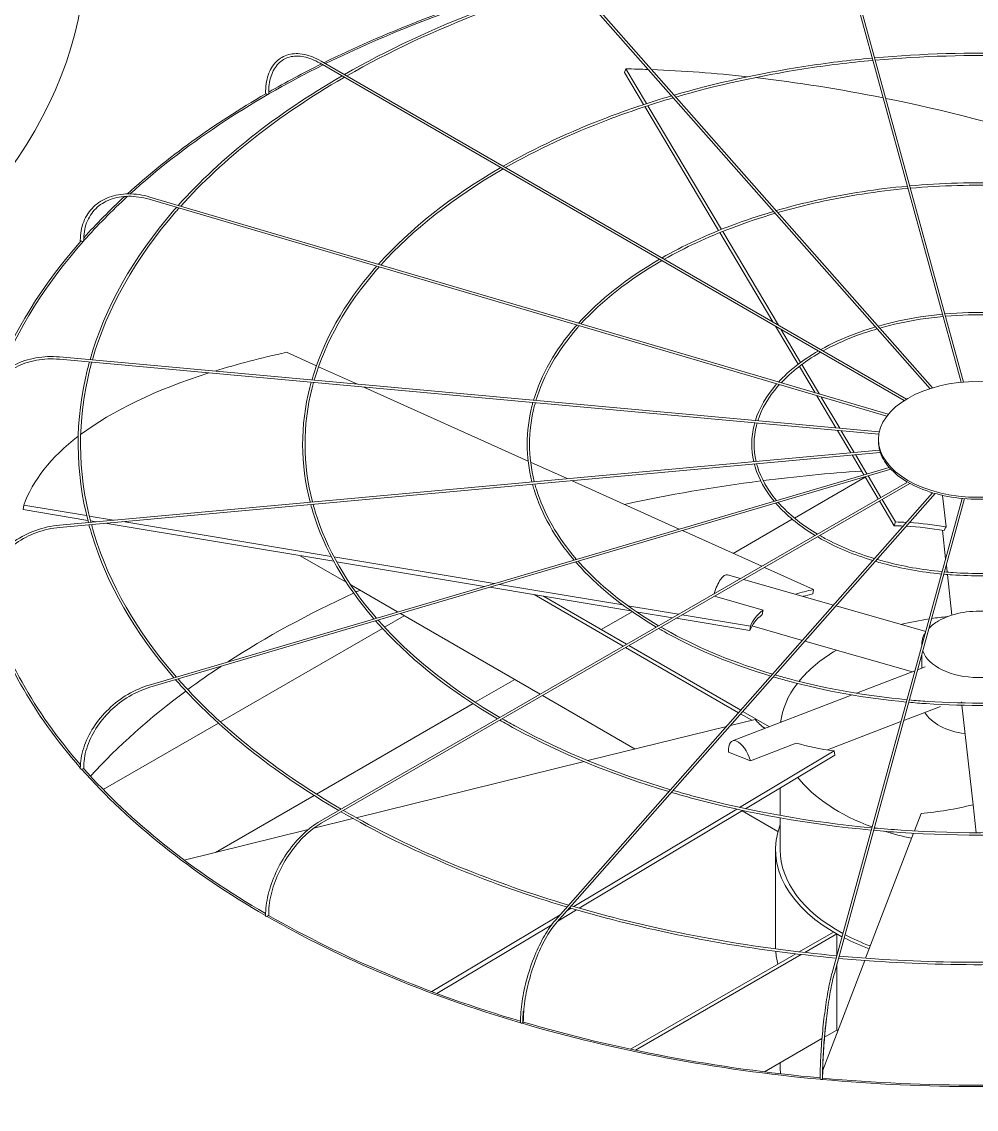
# Model space of a CAD drawing. Header units: millimetres. Extents: x -312439 to 477422, y -331570 to 212570.
# Drawn here: x 397756.6 to 398005, y 91176.5 to 91459.5 of the extents above; entities that cross this region are included whole.
import ezdxf

# ---------------------------------------------------------------- set-up
doc = ezdxf.new("R2010")
doc.units = ezdxf.units.MM

msp = doc.modelspace()

# ---------------------------------------------------------------- linework, layer by layer
at = {"color": 0, "linetype": 'Continuous', "lineweight": 0, "extrusion": (8.40036e-17, 0.816497, 0.57735)}
for p, q in [((397967.49, 91488.135), (398001.084, 91365.68)), ((397968.081, 91488.297), (398001.702, 91365.739)), ((397895.483, 91474.493), (397992.982, 91364.014)), ((397895.942, 91474.898), (397993.623, 91364.213)), ((397834.25, 91448.713), (397986.282, 91360.937)), ((397834.556, 91449.243), (397986.873, 91361.303)), ((397913.482, 91446.27), (397913.852, 91447.237)), ((397918.445, 91437.929), (397913.482, 91446.27)), ((397913.852, 91447.237), (397919.236, 91438.189)), ((397937.945, 91405.155), (397918.765, 91437.39)), ((397919.557, 91437.649), (397938.708, 91405.463)), ((397982.112, 91357.344), (397789.945, 91413.874)), ((397981.703, 91356.826), (397789.772, 91413.287)), ((397952.088, 91381.386), (397938.262, 91404.622)), ((397939.025, 91404.93), (397953.528, 91380.554)), ((397958.653, 91370.351), (397952.728, 91380.309)), ((397954.169, 91379.477), (397959.308, 91370.84)), ((397766.413, 91371.664), (397979.653, 91352.165)), ((397979.767, 91352.769), (397766.468, 91372.274)), ((397833.293, 91369.989), (397825.535, 91373.481)), ((397843.961, 91365.188), (397833.853, 91369.737)), ((397963.057, 91362.949), (397958.968, 91369.821)), ((397959.623, 91370.311), (397964.203, 91362.612)), ((397888.39, 91345.191), (397845.676, 91364.416)), ((397968.501, 91353.799), (397963.518, 91362.175)), ((397964.664, 91361.838), (397969.501, 91353.708)), ((397972.338, 91347.351), (397968.888, 91353.149)), ((397969.888, 91353.058), (397973.235, 91347.433)), ((397979.551, 91350.331), (397979.551, 91350.831)), ((397979.854, 91348.039), (397766.413, 91328.521)), ((397766.468, 91327.911), (397980.035, 91347.44)), ((397975.754, 91341.609), (397972.685, 91346.768)), ((397973.582, 91346.85), (397976.559, 91341.846)), ((397789.772, 91286.898), (397982.342, 91343.547)), ((397982.801, 91343.044), (397789.945, 91286.31)), ((397898.578, 91340.606), (397889.041, 91344.899)), ((397927.736, 91327.483), (397899.713, 91340.095)), ((397957.7, 91330.353), (397976.123, 91340.989)), ((397979.492, 91335.328), (397976.078, 91341.066)), ((397976.883, 91341.303), (397980.196, 91335.734)), ((397834.25, 91251.472), (397987.103, 91339.722)), ((397834.556, 91250.942), (397987.723, 91339.373)), ((397993.659, 91336.937), (397895.483, 91225.692)), ((397994.31, 91336.749), (397895.942, 91225.287)), ((398001.344, 91335.455), (397967.49, 91212.05)), ((397968.081, 91211.888), (398001.964, 91335.4)), ((397983.636, 91328.363), (397979.805, 91334.801)), ((397980.509, 91335.208), (397984.006, 91329.33)), ((397997.159, 91328.055), (397996.247, 91336.263)), ((397756.965, 91332.562), (397757.129, 91333.707)), ((397773.82, 91329.756), (397756.965, 91332.562)), ((397757.129, 91333.707), (397773.516, 91330.979)), ((397774.173, 91330.869), (397780.528, 91329.811)), ((397775.982, 91329.396), (397774.481, 91329.646)), ((397837.798, 91319.104), (397778.366, 91328.999)), ((397782.912, 91329.415), (397837.116, 91320.39)), ((397941.781, 91321.162), (397957.135, 91330.026)), ((397983.636, 91328.363), (397984.006, 91329.33)), ((397949.184, 91317.83), (397928.594, 91327.097)), ((397996.216, 91327.183), (397997.04, 91319.767)), ((397841.062, 91313.641), (397829.088, 91320.554)), ((397837.872, 91320.264), (397879.588, 91313.319)), ((397877.042, 91312.57), (397838.566, 91318.976)), ((397962.657, 91311.766), (397949.873, 91317.52)), ((397997.224, 91318.119), (397997.428, 91316.279)), ((397940.306, 91315.591), (397943.652, 91314.636)), ((397997.497, 91315.658), (397998.672, 91305.092)), ((397854.435, 91305.92), (397842.253, 91312.953)), ((397915.122, 91306.231), (397878.428, 91312.34)), ((397880.973, 91313.089), (397913.003, 91307.756)), ((397944.471, 91314.401), (397967.871, 91307.717)), ((397962.492, 91310.621), (397962.657, 91311.766)), ((397889.944, 91310.423), (397913.149, 91297.025)), ((397914.015, 91297.525), (397892.378, 91310.017)), ((397936.902, 91310.032), (397949.525, 91306.426)), ((397914.346, 91307.532), (397927.543, 91305.335)), ((397968.523, 91307.53), (397991.855, 91300.865)), ((397851.026, 91301.949), (397856.17, 91304.919)), ((397891.496, 91284.523), (397855.168, 91305.497)), ((397907.428, 91301.328), (397915.484, 91305.979)), ((397925.967, 91304.425), (397916.545, 91305.994)), ((397946.078, 91301.077), (397926.917, 91304.267)), ((397928.494, 91305.177), (397946.242, 91302.222)), ((397808.352, 91277.311), (397850.482, 91301.635)), ((397946.078, 91301.077), (397946.242, 91302.222)), ((397946.643, 91302.283), (397959.767, 91298.534)), ((397960.42, 91298.348), (397988.374, 91290.362)), ((397913.761, 91296.671), (397943.149, 91279.704)), ((397943.734, 91280.367), (397914.628, 91297.171)), ((397990.81, 91297.484), (397990.81, 91297.054)), ((397990.81, 91294.739), (397990.81, 91291.298)), ((397973.816, 91284.762), (397989.044, 91290.619)), ((397989.754, 91290.892), (397991.699, 91291.64)), ((397874.653, 91282.406), (397884.908, 91288.326)), ((397916.21, 91270.254), (397892.108, 91284.17)), ((397941.592, 91272.366), (397972.689, 91284.328)), ((397833.297, 91258.529), (397874.058, 91282.062)), ((397986.122, 91277.65), (397995.668, 91281.322)), ((398001.211, 91282.259), (398001.184, 91282.501)), ((398004.159, 91255.744), (398001.279, 91281.645)), ((397947.499, 91277.962), (397941.02, 91276.365)), ((397943.691, 91279.392), (397946.566, 91277.732)), ((397951.194, 91276.06), (397944.275, 91280.054)), ((397777.842, 91259.696), (397807.795, 91276.989)), ((397939.976, 91276.108), (397903.959, 91267.237)), ((397949.201, 91276.21), (397950.154, 91275.66)), ((397966.295, 91270.024), (397985.412, 91277.377)), ((397940.522, 91269.473), (397946.219, 91267.204)), ((397943.43, 91255.066), (397968.021, 91269.786)), ((397946.219, 91267.204), (397958.151, 91271.794)), ((397968.227, 91268.655), (397968.021, 91269.786)), ((397902.955, 91266.989), (397843.686, 91252.39)), ((397968.227, 91268.655), (397944.97, 91254.734)), ((397807.024, 91243.36), (397832.698, 91258.183)), ((397953.985, 91252.973), (397953.985, 91260.13)), ((398004.159, 91255.744), (398004.967, 91248.478)), ((397900.287, 91229.242), (397942.664, 91254.608)), ((397944.199, 91254.272), (397901.701, 91228.834)), ((397953.4, 91248.783), (397944.048, 91254.182)), ((397953.985, 91244.041), (397953.985, 91252.351)), ((397990.628, 91253.48), (397988.889, 91248.942)), ((397842.813, 91252.175), (397832.62, 91249.665)), ((397831.174, 91249.308), (397798.913, 91241.362)), ((397988.659, 91248.342), (397976.204, 91215.833)), ((397952.761, 91219.038), (397952.761, 91244.041)), ((397863.344, 91207.129), (397896.744, 91227.122)), ((397900.981, 91228.403), (397896.129, 91225.499)), ((397898.476, 91228.158), (397899.571, 91228.814)), ((397894.555, 91224.557), (397864.636, 91206.648)), ((397967.861, 91222.645), (397958.919, 91217.483)), ((397960.361, 91217.316), (397968.727, 91222.145)), ((397968.727, 91222.145), (397967.861, 91222.645)), ((397968.727, 91222.145), (397968.727, 91216.557)), ((397958.033, 91216.971), (397915.047, 91192.154)), ((397916.314, 91191.885), (397959.471, 91216.802)), ((397975.975, 91215.236), (397965.053, 91186.729)), ((397968.727, 91214.242), (397968.727, 91197.142)), ((397968.727, 91197.142), (397965.523, 91195.293)), ((397964.858, 91194.909), (397949.888, 91186.265)), ((397953.985, 91187.645), (397953.985, 91188.631)), ((397964.375, 91184.96), (397964.272, 91184.691))]:
    msp.add_line(p, q, dxfattribs=at)
at = {"color": 0, "linetype": 'Continuous', "lineweight": 0}
for centre, major_axis, ratio, start_param, end_param in [((397511.089, 91478.693), (262.225, 0), 0.5773503, 5.4977871, 6.2831853), ((398005.785, 91333.82), (-262.225, 0), 0.5773503, 5.1849758, 5.420347), ((398005.785, 91333.82), (-261.613, 0), 0.5773503, 5.183912, 5.4201653), ((398005.785, 91333.82), (-261.613, 0), 0.5773503, 5.4234857, 5.718128), ((398005.785, 91333.82), (-262.225, 0), 0.5773503, 5.4236595, 5.4949761), ((398006.156, 91292.103), (-236.033, 90.421), 0.5343599, 5.2814302, 5.3074736), ((398006.156, 91292.103), (-236.033, 90.421), 0.5343599, 5.1688261, 5.2776752), ((398006.156, 91292.103), (-236.033, 90.421), 0.5343599, 5.0198116, 5.1604272), ((398005.785, 91333.82), (-262.225, 0), 0.5773503, 5.4989549, 5.7196003), ((397820.364, 91440.873), (0.306, 0), 0.5773503, 3.1415927, 4.450555), ((397820.581, 91440.748), (0.306, 0.004), 0.5683066, 3.9193388, 5.4901351), ((397820.581, 91440.748), (0.306, 0.004), 0.5683066, 5.4901351, 6.2831853), ((398006.156, 91292.103), (-236.033, 90.421), 0.5343599, 4.8289255, 5.0170065), ((398005.785, 91333.82), (-261.613, 0), 0.5773503, 5.7230202, 5.8115447), ((398005.785, 91333.82), (-262.225, 0), 0.5773503, 5.7247725, 5.8068149), ((398005.785, 91333.82), (-262.225, 0), 0.5773503, 5.8129334, 6.0685314), ((398005.785, 91333.82), (-261.613, 0), 0.5773503, 5.8119417, 6.0598961), ((397772.169, 91402.574), (0.306, 0), 0.5773503, 3.1415927, 4.7647143), ((397772.442, 91402.494), (0.306, 0.005), 0.5715189, 4.2314546, 5.8022509), ((397772.442, 91402.494), (0.306, 0.005), 0.5715189, 5.8022509, 6.2831853), ((398005.95, 91292.281), (-250.189, 35.961), 0.3284711, 5.5638228, 5.6785471), ((398005.95, 91292.281), (-250.189, 35.961), 0.3284711, 5.6885713, 5.965771), ((398005.95, 91292.281), (-250.189, 35.961), 0.3284711, 5.9728515, 6.2156373), ((398005.677, 91350.331), (-26.126, 0), 0.5773503, 0, 0.1535113), ((398005.677, 91350.331), (-26.126, 0), 0.5773503, 0.160648, 0.4676706), ((398005.677, 91350.331), (-26.126, 0), 0.5773503, 0.4748072, 0.7818298), ((398005.785, 91192.58), (-261.613, 0), 0.5773503, 4.8296672, 4.9289778), ((398005.785, 91192.58), (-261.613, 0), 0.5773503, 4.9315023, 5.0730373), ((398005.677, 91350.331), (-26.126, 0), 0.5773503, 0.7889665, 1.0959891), ((398005.677, 91350.331), (-26.126, 0), 0.5773503, 1.1031258, 1.4101484), ((398005.677, 91350.331), (-26.126, 0), 0.5773503, 1.417285, 1.7243076), ((398006.156, 91292.103), (56.639, -21.698), 0.5343599, 2.113134, 2.1658809), ((398006.156, 91292.103), (56.639, -21.698), 0.5343599, 1.92896, 2.0989228), ((398005.785, 91291.136), (-56.639, 21.698), 0.5343599, 5.2632147, 5.3074736), ((398005.785, 91291.136), (-56.639, 21.698), 0.5343599, 5.0728277, 5.2488944), ((397938.787, 91310.276), (1.518, 5.315), 0.3621096, 0, 1.5955332), ((398005.95, 91292.281), (-60.036, 8.629), 0.3284711, 5.5638228, 5.6832782), ((398005.785, 91333.82), (-262.225, 0), 0.5773503, 0.15775, 0.4689102), ((398005.785, 91333.82), (-261.613, 0), 0.5773503, 0.1573017, 0.4645126), ((398005.785, 91192.58), (-261.613, 0), 0.5773503, 5.3840325, 5.5566031), ((398005.785, 91192.58), (-261.613, 0), 0.5773503, 5.3759613, 5.381266), ((398005.785, 91291.136), (-60.036, 8.629), 0.3284711, 5.5638228, 5.6281345), ((398005.95, 91292.281), (-60.036, 8.629), 0.3284711, 5.9787164, 6.2156373), ((398005.785, 91297.484), (-14.976, 0), 0.5773503, 3.6916997, 5.4977871), ((398005.785, 91291.136), (-60.036, 8.629), 0.3284711, 5.9809914, 6.2156373), ((398005.785, 91275.172), (-51.8, 0), 0.5773503, 4.9668384, 5.1151413), ((398005.785, 91297.484), (-14.976, 0), 0.5773503, 5.4977871, 5.7722245), ((398005.785, 91275.172), (-51.8, 0), 0.5773503, 4.8725497, 4.9536635), ((398005.785, 91297.484), (-14.976, 0), 0.5773503, 5.9253681, 6.3268432), ((398005.785, 91275.172), (-51.8, 0), 0.5773503, 5.5125312, 5.8454489), ((398005.785, 91297.484), (-14.976, 0), 0.5773503, 0.1968015, 2.9056449), ((398005.785, 91192.58), (-261.613, 0), 0.5773503, 5.5668053, 5.6187776), ((398005.785, 91275.172), (-51.8, 0), 0.5773503, 5.864801, 6.2160224), ((398005.785, 91192.58), (-261.613, 0), 0.5773503, 5.6218563, 5.7966666), ((398005.58, 91292.268), (-59.674, -10.853), 0.3443205, 0.1772511, 0.3142745), ((398005.785, 91282.576), (-14.976, 0), 0.5773503, 0.3310244, 1.3226651), ((397943.576, 91267.207), (-1.984, 5.159), 0.4527097, 4.5393785, 7.2340672), ((398005.58, 91292.268), (-59.674, -10.853), 0.3443205, 0.5921448, 0.8290657), ((397772.169, 91265.19), (0.306, 0), 0.5773503, 3.1415927, 5.7071921), ((398005.785, 91333.82), (-262.225, 0), 0.5773503, 0.4717795, 0.7837457), ((397772.442, 91265.27), (0.306, 0.005), 0.5830421, 5.1737369, 6.2831853), ((398005.785, 91333.82), (-261.613, 0), 0.5773503, 0.4715588, 0.781436), ((398005.785, 91275.172), (-51.8, 0), 0.5773503, 0.4237953, 1.0021877), ((398005.415, 91292.076), (-56.425, -22.248), 0.5660586, 1.0925617, 1.3294826), ((398005.785, 91244.041), (-53.025, 0), 0.5773503, 6.0678252, 7.1147249), ((398005.785, 91275.172), (-51.8, 0), 0.5773503, 1.0153625, 1.0203014), ((398005.785, 91275.172), (-51.8, 0), 0.5773503, 1.0757224, 1.2236785), ((398005.785, 91244.041), (51.8, 0), 0.5773503, 3.1415927, 3.9574848), ((397820.364, 91226.892), (0.306, 0), 0.5773503, 3.1415927, 6.0213513), ((397820.581, 91227.017), (0.306, 0.004), 0.5862544, 5.4898935, 6.2831853), ((398005.785, 91333.82), (-261.613, 0), 0.5773503, 0.7858227, 1.096892), ((398005.785, 91333.82), (-262.225, 0), 0.5773503, 0.7858257, 1.0981183), ((398005.785, 91244.041), (51.8, 0), 0.5773503, 3.9720631, 4.1329788), ((398005.785, 91219.038), (53.025, 0), 0.5773503, 3.1415927, 3.1671433), ((398005.785, 91244.041), (-53.025, 0), 0.5773503, 0.8456372, 1.0001122), ((398005.785, 91219.038), (53.025, 0), 0.5773503, 3.1875095, 3.2970925), ((397886.699, 91199.066), (-0.306, 0), 0.5773503, 0, 3.1415927), ((398005.785, 91333.82), (-262.225, 0), 0.5773503, 1.0998851, 1.4125333), ((397886.838, 91199.224), (-0.306, -0.003), 0.5885883, 2.6652649, 3.1415927), ((398005.785, 91333.82), (-261.613, 0), 0.5773503, 1.1000981, 1.4118355), ((398005.785, 91219.038), (53.025, 0), 0.5773503, 3.9385413, 3.9453811), ((398005.785, 91193.08), (262.225, 0), 0.5773503, 3.1415927, 5.4977871), ((398005.785, 91187.645), (51.8, 0), 0.5773503, 3.1415927, 3.2048035), ((397964.68, 91184.438), (-0.306, 0), 0.5773503, 0, 3.1415927), ((397964.728, 91184.612), (-0.306, -0.001), 0.5898153, 2.9827557, 3.1415927), ((398005.785, 91333.82), (-261.613, 0), 0.5773503, 1.41439, 1.726367), ((398005.785, 91333.82), (-262.225, 0), 0.5773503, 1.4139544, 1.727034)]:
    msp.add_ellipse(centre, major_axis=major_axis, ratio=ratio, start_param=start_param, end_param=end_param, dxfattribs=at)
msp.add_ellipse((398005.677, 91350.831), major_axis=(26.126, 0), ratio=0.5773503, dxfattribs=at)
for points, knots in [([(397899.209, 91470.271), (397891.535, 91468.01), (397884.077, 91465.505), (397863.845, 91457.817), (397851.668, 91452.109), (397840.591, 91445.759)], [5.96956861, 5.96956861, 5.96956861, 5.96956861, 6.07987049, 6.07987049, 6.27966483, 6.27966483, 6.27966483, 6.27966483]), ([(397899.656, 91469.764), (397891.883, 91467.481), (397884.331, 91464.948), (397864.181, 91457.287), (397852.155, 91451.658), (397841.205, 91445.404)], [5.96825255, 5.96825255, 5.96825255, 5.96825255, 6.08012371, 6.08012371, 6.27780239, 6.27780239, 6.27780239, 6.27780239]), ([(397820.058, 91440.873), (397820.058, 91442.598), (397820.294, 91444.193), (397821.228, 91446.972), (397821.926, 91448.156), (397823.725, 91449.976), (397824.823, 91450.612), (397827.291, 91451.264), (397828.658, 91451.281), (397831.523, 91450.712), (397833.022, 91450.124), (397834.529, 91449.258), (397834.543, 91449.251), (397834.556, 91449.243)], [0, 0, 0, 0, 0.3141593, 0.3141593, 0.6283185, 0.6283185, 0.9411039, 0.9411039, 1.2538555, 1.2538555, 1.5680148, 1.5680148, 1.5707963, 1.5707963, 1.5707963, 1.5707963]), ([(397834.25, 91448.713), (397832.812, 91449.543), (397831.38, 91450.103), (397828.681, 91450.638), (397827.414, 91450.613), (397825.163, 91450), (397824.176, 91449.412), (397822.553, 91447.719), (397821.918, 91446.61), (397821.073, 91443.963), (397820.865, 91442.425), (397820.887, 91440.752)], [4.712389, 4.712389, 4.712389, 4.712389, 5.029657, 5.029657, 5.3469251, 5.3469251, 5.6641931, 5.6641931, 5.9814611, 5.9814611, 6.2987292, 6.2987292, 6.2987292, 6.2987292]), ([(398032.792, 91450.088), (398027.208, 91450.592), (398021.582, 91450.939), (398003.465, 91451.551), (397990.911, 91451.201), (397978.563, 91450.088)], [5.34296141, 5.34296141, 5.34296141, 5.34296141, 5.43938168, 5.43938168, 5.65261288, 5.65261288, 5.65261288, 5.65261288]), ([(398032.627, 91449.488), (398027.02, 91449.991), (398021.37, 91450.337), (398003.362, 91450.933), (397990.944, 91450.585), (397978.727, 91449.488)], [5.34359392, 5.34359392, 5.34359392, 5.34359392, 5.44060854, 5.44060854, 5.65198037, 5.65198037, 5.65198037, 5.65198037]), ([(397977.943, 91450.032), (397971.958, 91449.48), (397966.022, 91448.749), (397948.506, 91446.039), (397937.167, 91443.54), (397926.39, 91440.396)], [5.65618024, 5.65618024, 5.65618024, 5.65618024, 5.75959703, 5.75959703, 5.96555925, 5.96555925, 5.96555925, 5.96555925]), ([(397978.108, 91449.432), (397972.052, 91448.876), (397966.047, 91448.136), (397948.637, 91445.434), (397937.464, 91442.974), (397926.838, 91439.889)], [5.6555551, 5.6555551, 5.6555551, 5.6555551, 5.760393, 5.760393, 5.9637948, 5.9637948, 5.9637948, 5.9637948]), ([(397925.741, 91440.206), (397919.991, 91438.512), (397914.402, 91436.634), (397899.281, 91430.889), (397890.191, 91426.633), (397881.914, 91421.9)], [5.96969757, 5.96969757, 5.96969757, 5.96969757, 6.07982614, 6.07982614, 6.27841616, 6.27841616, 6.27841616, 6.27841616]), ([(397926.189, 91439.699), (397920.338, 91437.983), (397914.655, 91436.077), (397899.617, 91430.359), (397890.677, 91426.183), (397882.529, 91421.546)], [5.96794353, 5.96794353, 5.96794353, 5.96794353, 6.08016355, 6.08016355, 6.27592849, 6.27592849, 6.27592849, 6.27592849]), ([(397987.083, 91416.715), (397983.12, 91416.348), (397979.189, 91415.864), (397967.583, 91414.069), (397960.065, 91412.417), (397952.915, 91410.34)], [5.65683386, 5.65683386, 5.65683386, 5.65683386, 5.75939254, 5.75939254, 5.96383461, 5.96383461, 5.96383461, 5.96383461]), ([(398023.652, 91416.772), (398019.978, 91417.1), (398016.278, 91417.328), (398004.268, 91417.735), (397995.918, 91417.506), (397987.703, 91416.772)], [5.34408303, 5.34408303, 5.34408303, 5.34408303, 5.43906993, 5.43906993, 5.65149126, 5.65149126, 5.65149126, 5.65149126]), ([(398023.487, 91416.171), (398019.79, 91416.5), (398016.066, 91416.726), (398004.165, 91417.117), (397995.951, 91416.89), (397987.867, 91416.171)], [5.34503474, 5.34503474, 5.34503474, 5.34503474, 5.44090812, 5.44090812, 5.65053954, 5.65053954, 5.65053954, 5.65053954]), ([(397771.863, 91402.574), (397771.863, 91404.307), (397772.162, 91405.957), (397773.338, 91408.926), (397774.214, 91410.245), (397776.455, 91412.412), (397777.819, 91413.26), (397780.89, 91414.401), (397782.597, 91414.695), (397786.185, 91414.708), (397788.067, 91414.427), (397789.945, 91413.874)], [4.712389, 4.712389, 4.712389, 4.712389, 5.0265482, 5.0265482, 5.3407075, 5.3407075, 5.6548668, 5.6548668, 5.969026, 5.969026, 6.2831853, 6.2831853, 6.2831853, 6.2831853]), ([(397789.772, 91413.287), (397787.956, 91413.821), (397786.144, 91414.088), (397782.709, 91414.065), (397781.088, 91413.775), (397778.195, 91412.675), (397776.925, 91411.865), (397774.85, 91409.807), (397774.046, 91408.558), (397772.981, 91405.735), (397772.72, 91404.161), (397772.748, 91402.499)], [0, 0, 0, 0, 0.317268, 0.317268, 0.6345361, 0.6345361, 0.9518041, 0.9518041, 1.2690722, 1.2690722, 1.5863402, 1.5863402, 1.5863402, 1.5863402]), ([(397987.248, 91416.115), (397983.214, 91415.744), (397979.215, 91415.251), (397967.714, 91413.464), (397960.362, 91411.852), (397953.363, 91409.833)], [5.65589869, 5.65589869, 5.65589869, 5.65589869, 5.76058509, 5.76058509, 5.96118261, 5.96118261, 5.96118261, 5.96118261]), ([(397796.913, 91411.186), (397796.688, 91410.931), (397796.464, 91410.676), (397785.624, 91398.206), (397778.226, 91385.052), (397774.391, 91371.549)], [0.31387846, 0.31387846, 0.31387846, 0.31387846, 0.32022171, 0.32022171, 0.6228537, 0.6228537, 0.6228537, 0.6228537]), ([(397797.562, 91410.995), (397797.289, 91410.688), (397797.019, 91410.38), (397786.187, 91397.934), (397778.833, 91384.878), (397775.011, 91371.493)], [0.31209175, 0.31209175, 0.31209175, 0.31209175, 0.31977769, 0.31977769, 0.62202139, 0.62202139, 0.62202139, 0.62202139]), ([(397952.266, 91410.15), (397948.441, 91409.023), (397944.723, 91407.773), (397934.713, 91403.971), (397928.706, 91401.166), (397923.228, 91398.048)], [5.97003164, 5.97003164, 5.97003164, 5.97003164, 6.07973571, 6.07973571, 6.27604568, 6.27604568, 6.27604568, 6.27604568]), ([(397952.713, 91409.644), (397948.789, 91408.494), (397944.977, 91407.216), (397935.049, 91403.44), (397929.193, 91400.715), (397923.844, 91397.693)], [5.96740299, 5.96740299, 5.96740299, 5.96740299, 6.08024114, 6.08024114, 6.27230164, 6.27230164, 6.27230164, 6.27230164]), ([(397848.979, 91395.87), (397848.802, 91395.67), (397848.627, 91395.47), (397840.533, 91386.158), (397834.997, 91376.346), (397832.101, 91366.272)], [0.31368489, 0.31368489, 0.31368489, 0.31368489, 0.32029533, 0.32029533, 0.62093354, 0.62093354, 0.62093354, 0.62093354]), ([(397849.628, 91395.679), (397849.404, 91395.427), (397849.182, 91395.175), (397841.096, 91385.886), (397835.605, 91376.173), (397832.722, 91366.215)], [0.31130083, 0.31130083, 0.31130083, 0.31130083, 0.31970361, 0.31970361, 0.61980435, 0.61980435, 0.61980435, 0.61980435]), ([(397996.223, 91383.398), (397994.282, 91383.216), (397992.358, 91382.978), (397986.66, 91382.1), (397982.963, 91381.294), (397979.441, 91380.284)], [5.65878241, 5.65878241, 5.65878241, 5.65878241, 5.75876753, 5.75876753, 5.95869527, 5.95869527, 5.95869527, 5.95869527]), ([(397996.387, 91382.798), (397994.377, 91382.612), (397992.383, 91382.365), (397986.791, 91381.495), (397983.26, 91380.729), (397979.89, 91379.775)], [5.65692719, 5.65692719, 5.65692719, 5.65692719, 5.76114351, 5.76114351, 5.95335964, 5.95335964, 5.95335964, 5.95335964]), ([(398014.512, 91383.454), (398012.749, 91383.609), (398010.974, 91383.717), (398005.072, 91383.92), (398000.925, 91383.811), (397996.843, 91383.454)], [5.34742678, 5.34742678, 5.34742678, 5.34742678, 5.43812478, 5.43812478, 5.64814751, 5.64814751, 5.64814751, 5.64814751]), ([(398014.347, 91382.854), (398012.561, 91383.008), (398010.762, 91383.115), (398004.97, 91383.302), (398000.958, 91383.195), (397997.007, 91382.854)], [5.34934775, 5.34934775, 5.34934775, 5.34934775, 5.44178794, 5.44178794, 5.64622654, 5.64622654, 5.64622654, 5.64622654]), ([(397901.036, 91380.556), (397900.912, 91380.415), (397900.788, 91380.273), (397895.439, 91374.118), (397891.765, 91367.645), (397889.81, 91360.995)], [0.31344956, 0.31344956, 0.31344956, 0.31344956, 0.32044212, 0.32044212, 0.61727915, 0.61727915, 0.61727915, 0.61727915]), ([(397901.686, 91380.365), (397901.513, 91380.171), (397901.342, 91379.978), (397896.003, 91373.846), (397892.373, 91367.472), (397890.432, 91360.938)], [0.30986952, 0.30986952, 0.30986952, 0.30986952, 0.31955549, 0.31955549, 0.6155298, 0.6155298, 0.6155298, 0.6155298]), ([(397978.791, 91380.095), (397976.892, 91379.534), (397975.046, 91378.913), (397970.146, 91377.052), (397967.222, 91375.698), (397964.544, 91374.194)], [5.97102709, 5.97102709, 5.97102709, 5.97102709, 6.0794509, 6.0794509, 6.26898955, 6.26898955, 6.26898955, 6.26898955]), ([(397979.238, 91379.588), (397977.24, 91379.005), (397975.3, 91378.356), (397970.482, 91376.522), (397967.71, 91375.246), (397965.162, 91373.838)], [5.96578422, 5.96578422, 5.96578422, 5.96578422, 6.08045705, 6.08045705, 6.26142742, 6.26142742, 6.26142742, 6.26142742]), ([(397746.525, 91357.552), (397746.525, 91359.288), (397746.858, 91360.996), (397748.157, 91364.182), (397749.123, 91365.66), (397751.587, 91368.239), (397753.086, 91369.339), (397756.466, 91371.06), (397758.347, 91371.68), (397762.309, 91372.382), (397764.389, 91372.464), (397766.468, 91372.274)], [4.712389, 4.712389, 4.712389, 4.712389, 5.0265482, 5.0265482, 5.3407075, 5.3407075, 5.6548668, 5.6548668, 5.969026, 5.969026, 6.2831853, 6.2831853, 6.2831853, 6.2831853]), ([(397766.413, 91371.664), (397764.397, 91371.848), (397762.383, 91371.766), (397758.559, 91371.078), (397756.75, 91370.472), (397753.519, 91368.801), (397752.097, 91367.737), (397749.778, 91365.258), (397748.882, 91363.844), (397747.697, 91360.806), (397747.409, 91359.182), (397747.44, 91357.53)], [6.2831853, 6.2831853, 6.2831853, 6.2831853, 6.6004533, 6.6004533, 6.9177214, 6.9177214, 7.2349894, 7.2349894, 7.5522575, 7.5522575, 7.8695255, 7.8695255, 7.8695255, 7.8695255]), ([(397774.223, 91370.95), (397774.063, 91370.372), (397773.91, 91369.794), (397770.412, 91355.975), (397770.479, 91342.441), (397773.961, 91329.211)], [0.6273321, 0.6273321, 0.6273321, 0.6273321, 0.64026634, 0.64026634, 0.9362265, 0.9362265, 0.9362265, 0.9362265]), ([(397774.842, 91370.893), (397774.68, 91370.308), (397774.525, 91369.723), (397771.022, 91355.937), (397771.091, 91342.456), (397774.58, 91329.268)], [0.62653255, 0.62653255, 0.62653255, 0.62653255, 0.63973087, 0.63973087, 0.93697289, 0.93697289, 0.93697289, 0.93697289]), ([(397831.932, 91365.673), (397831.807, 91365.221), (397831.687, 91364.769), (397829.075, 91354.445), (397829.107, 91344.354), (397831.666, 91334.488)], [0.62689443, 0.62689443, 0.62689443, 0.62689443, 0.64035432, 0.64035432, 0.93404611, 0.93404611, 0.93404611, 0.93404611]), ([(397832.552, 91365.616), (397832.424, 91365.157), (397832.302, 91364.698), (397829.685, 91354.407), (397829.719, 91344.369), (397832.284, 91334.544)], [0.62582334, 0.62582334, 0.62582334, 0.62582334, 0.63964072, 0.63964072, 0.93502054, 0.93502054, 0.93502054, 0.93502054]), ([(397953.094, 91365.242), (397953.021, 91365.159), (397952.948, 91365.076), (397950.345, 91362.077), (397948.534, 91358.943), (397947.523, 91355.718)], [0.31275087, 0.31275087, 0.31275087, 0.31275087, 0.32087906, 0.32087906, 0.60646372, 0.60646372, 0.60646372, 0.60646372]), ([(397953.744, 91365.05), (397953.623, 91364.916), (397953.503, 91364.781), (397950.91, 91361.806), (397949.143, 91358.771), (397948.148, 91355.661)], [0.30556743, 0.30556743, 0.30556743, 0.30556743, 0.31911145, 0.31911145, 0.60263629, 0.60263629, 0.60263629, 0.60263629]), ([(397889.639, 91360.396), (397889.549, 91360.074), (397889.464, 91359.752), (397887.738, 91352.923), (397887.736, 91346.272), (397889.376, 91339.765)], [0.62618978, 0.62618978, 0.62618978, 0.62618978, 0.64052907, 0.64052907, 0.92987427, 0.92987427, 0.92987427, 0.92987427]), ([(397890.259, 91360.339), (397890.166, 91360.01), (397890.078, 91359.68), (397888.348, 91352.885), (397888.348, 91346.287), (397889.993, 91339.821)], [0.62457061, 0.62457061, 0.62457061, 0.62457061, 0.6394598, 0.6394598, 0.93127617, 0.93127617, 0.93127617, 0.93127617]), ([(397947.345, 91355.119), (397947.291, 91354.927), (397947.24, 91354.735), (397946.4, 91351.401), (397946.366, 91348.19), (397947.091, 91345.043)], [0.62410482, 0.62410482, 0.62410482, 0.62410482, 0.64104385, 0.64104385, 0.91753144, 0.91753144, 0.91753144, 0.91753144]), ([(397947.966, 91355.062), (397947.909, 91354.863), (397947.854, 91354.663), (397947.011, 91351.363), (397946.978, 91348.204), (397947.707, 91345.099)], [0.62079185, 0.62079185, 0.62079185, 0.62079185, 0.63891194, 0.63891194, 0.91997787, 0.91997787, 0.91997787, 0.91997787]), ([(397947.239, 91344.441), (397947.308, 91344.177), (397947.382, 91343.913), (397948.397, 91340.561), (397950.065, 91337.554), (397952.398, 91334.738)], [0.93516687, 0.93516687, 0.93516687, 0.93516687, 0.95843835, 0.95843835, 1.2316048, 1.2316048, 1.2316048, 1.2316048]), ([(397947.857, 91344.498), (397947.926, 91344.239), (397948, 91343.982), (397949.017, 91340.685), (397950.688, 91337.715), (397953.039, 91334.927)], [0.93813971, 0.93813971, 0.93813971, 0.93813971, 0.96156851, 0.96156851, 1.23828559, 1.23828559, 1.23828559, 1.23828559]), ([(397889.532, 91339.164), (397889.654, 91338.705), (397889.785, 91338.247), (397891.863, 91331.416), (397895.382, 91325.211), (397900.332, 91319.422)], [0.93878416, 0.93878416, 0.93878416, 0.93878416, 0.9592157, 0.9592157, 1.24402203, 1.24402203, 1.24402203, 1.24402203]), ([(397890.151, 91339.221), (397890.273, 91338.768), (397890.404, 91338.316), (397892.483, 91331.541), (397896.006, 91325.373), (397900.977, 91319.611)], [0.94031776, 0.94031776, 0.94031776, 0.94031776, 0.96078603, 0.96078603, 1.24747633, 1.24747633, 1.24747633, 1.24747633]), ([(397953.477, 91334.417), (397953.73, 91334.13), (397953.99, 91333.845), (397956.788, 91330.877), (397959.962, 91328.388), (397963.663, 91326.189)], [1.2552022, 1.2552022, 1.2552022, 1.2552022, 1.28394226, 1.28394226, 1.55644282, 1.55644282, 1.55644282, 1.55644282]), ([(397831.825, 91333.887), (397832.001, 91333.234), (397832.189, 91332.581), (397835.329, 91322.271), (397840.7, 91312.868), (397848.272, 91304.107)], [0.94000678, 0.94000678, 0.94000678, 0.94000678, 0.95947637, 0.95947637, 1.24820492, 1.24820492, 1.24820492, 1.24820492]), ([(397832.444, 91333.944), (397832.62, 91333.296), (397832.807, 91332.65), (397835.949, 91322.397), (397841.325, 91313.031), (397848.918, 91304.297)], [0.94103976, 0.94103976, 0.94103976, 0.94103976, 0.9605244, 0.9605244, 1.25053309, 1.25053309, 1.25053309, 1.25053309]), ([(397952.831, 91334.227), (397953.077, 91333.942), (397953.33, 91333.659), (397956.136, 91330.627), (397959.331, 91328.084), (397963.056, 91325.839)], [1.24820371, 1.24820371, 1.24820371, 1.24820371, 1.27608724, 1.27608724, 1.54927756, 1.54927756, 1.54927756, 1.54927756]), ([(397746.525, 91310.212), (397746.525, 91311.949), (397746.858, 91313.713), (397748.152, 91317.123), (397749.113, 91318.769), (397751.565, 91321.784), (397753.057, 91323.152), (397756.424, 91325.483), (397758.3, 91326.444), (397762.255, 91327.868), (397764.333, 91328.331), (397766.413, 91328.521)], [4.712389, 4.712389, 4.712389, 4.712389, 5.0265482, 5.0265482, 5.3407075, 5.3407075, 5.6548668, 5.6548668, 5.969026, 5.969026, 6.2831853, 6.2831853, 6.2831853, 6.2831853]), ([(397766.468, 91327.911), (397764.453, 91327.727), (397762.437, 91327.276), (397758.606, 91325.885), (397756.792, 91324.946), (397753.548, 91322.676), (397752.119, 91321.345), (397749.788, 91318.427), (397748.886, 91316.84), (397747.697, 91313.572), (397747.409, 91311.892), (397747.44, 91310.246)], [0, 0, 0, 0, 0.317268, 0.317268, 0.6345361, 0.6345361, 0.9518041, 0.9518041, 1.2690722, 1.2690722, 1.5863402, 1.5863402, 1.5863402, 1.5863402]), ([(397774.122, 91328.611), (397774.351, 91327.766), (397774.593, 91326.923), (397778.796, 91313.135), (397786.023, 91300.531), (397796.221, 91288.795)], [0.94070481, 0.94070481, 0.94070481, 0.94070481, 0.95960699, 0.95960699, 1.25038008, 1.25038008, 1.25038008, 1.25038008]), ([(397774.741, 91328.667), (397774.969, 91327.829), (397775.212, 91326.992), (397779.417, 91313.261), (397786.648, 91300.694), (397796.867, 91288.985)], [0.94148414, 0.94148414, 0.94148414, 0.94148414, 0.96039344, 0.96039344, 1.25213605, 1.25213605, 1.25213605, 1.25213605]), ([(397996.659, 91327.11), (397996.764, 91327.384), (397996.904, 91327.662), (397997.104, 91327.973), (397997.131, 91328.014), (397997.159, 91328.055)], [0, 0, 0, 0, 1.7008868, 1.7008868, 1.9577529, 1.9577529, 1.9577529, 1.9577529]), ([(397963.66, 91325.48), (397964.109, 91325.217), (397964.566, 91324.958), (397968.929, 91322.565), (397973.334, 91320.737), (397978.081, 91319.286)], [1.5639266, 1.5639266, 1.5639266, 1.5639266, 1.59638594, 1.59638594, 1.86940636, 1.86940636, 1.86940636, 1.86940636]), ([(397964.271, 91325.833), (397964.717, 91325.576), (397965.17, 91325.323), (397969.486, 91322.989), (397973.838, 91321.206), (397978.527, 91319.791)], [1.5712561, 1.5712561, 1.5712561, 1.5712561, 1.60358263, 1.60358263, 1.87454698, 1.87454698, 1.87454698, 1.87454698]), ([(397900.772, 91318.913), (397901.225, 91318.394), (397901.69, 91317.878), (397907.4, 91311.737), (397914.011, 91306.542), (397921.738, 91301.984)], [1.2523872, 1.2523872, 1.2523872, 1.2523872, 1.27803342, 1.27803342, 1.55997281, 1.55997281, 1.55997281, 1.55997281]), ([(397901.42, 91319.103), (397901.879, 91318.582), (397902.35, 91318.064), (397908.053, 91311.988), (397914.643, 91306.848), (397922.348, 91302.336)], [1.2559207, 1.2559207, 1.2559207, 1.2559207, 1.28197401, 1.28197401, 1.56361702, 1.56361702, 1.56361702, 1.56361702]), ([(397978.727, 91319.092), (397979.349, 91318.907), (397979.976, 91318.729), (397985.475, 91317.239), (397990.652, 91316.307), (397995.951, 91315.796)], [1.88173801, 1.88173801, 1.88173801, 1.88173801, 1.91726722, 1.91726722, 2.19052772, 2.19052772, 2.19052772, 2.19052772]), ([(397979.174, 91319.599), (397979.796, 91319.416), (397980.424, 91319.241), (397985.836, 91317.794), (397990.917, 91316.891), (397996.115, 91316.395)], [1.88697171, 1.88697171, 1.88697171, 1.88697171, 1.922693, 1.922693, 2.19235404, 2.19235404, 2.19235404, 2.19235404]), ([(397996.57, 91315.738), (397997.286, 91315.673), (397998.004, 91315.616), (398004.058, 91315.201), (398009.477, 91315.259), (398014.784, 91315.738)], [2.20116261, 2.20116261, 2.20116261, 2.20116261, 2.23802396, 2.23802396, 2.51122637, 2.51122637, 2.51122637, 2.51122637]), ([(397996.735, 91316.338), (397997.486, 91316.271), (397998.239, 91316.212), (398004.185, 91315.819), (398009.456, 91315.878), (398014.619, 91316.338)], [2.2030547, 2.2030547, 2.2030547, 2.2030547, 2.24193573, 2.24193573, 2.50933428, 2.50933428, 2.50933428, 2.50933428]), ([(397949.525, 91306.426), (397949.514, 91306.372), (397949.502, 91306.319), (397949.42, 91305.913), (397949.36, 91305.568), (397949.313, 91305.244)], [52.4705624, 52.4705624, 52.4705624, 52.4705624, 52.7274285, 52.7274285, 54.4283153, 54.4283153, 54.4283153, 54.4283153]), ([(397848.714, 91303.599), (397849.374, 91302.846), (397850.05, 91302.097), (397858.664, 91292.846), (397868.692, 91285.002), (397880.423, 91278.131)], [1.25379638, 1.25379638, 1.25379638, 1.25379638, 1.27868669, 1.27868669, 1.5635663, 1.5635663, 1.5635663, 1.5635663]), ([(397849.362, 91303.789), (397850.028, 91303.034), (397850.711, 91302.283), (397859.317, 91293.098), (397869.325, 91285.308), (397881.034, 91278.483)], [1.25615972, 1.25615972, 1.25615972, 1.25615972, 1.28131662, 1.28131662, 1.56600951, 1.56600951, 1.56600951, 1.56600951]), ([(397922.346, 91301.628), (397923.198, 91301.132), (397924.063, 91300.645), (397932.877, 91295.827), (397941.864, 91292.135), (397951.555, 91289.229)], [1.56734097, 1.56734097, 1.56734097, 1.56734097, 1.5981909, 1.5981909, 1.87714164, 1.87714164, 1.87714164, 1.87714164]), ([(397922.958, 91301.981), (397923.806, 91301.491), (397924.667, 91301.009), (397933.434, 91296.252), (397942.369, 91292.605), (397952.002, 91289.735)], [1.57102631, 1.57102631, 1.57102631, 1.57102631, 1.60180119, 1.60180119, 1.87974458, 1.87974458, 1.87974458, 1.87974458]), ([(397952.649, 91289.543), (397953.88, 91289.182), (397955.121, 91288.833), (397966.079, 91285.895), (397976.408, 91284.065), (397986.976, 91283.078)], [1.88596498, 1.88596498, 1.88596498, 1.88596498, 1.92135596, 1.92135596, 2.19572889, 2.19572889, 2.19572889, 2.19572889]), ([(397771.863, 91265.19), (397771.863, 91266.923), (397772.162, 91268.737), (397773.325, 91272.358), (397774.188, 91274.163), (397776.392, 91277.592), (397777.733, 91279.216), (397780.764, 91282.125), (397782.454, 91283.411), (397786.019, 91285.521), (397787.894, 91286.345), (397789.772, 91286.898)], [4.712389, 4.712389, 4.712389, 4.712389, 5.0265482, 5.0265482, 5.3407075, 5.3407075, 5.6548668, 5.6548668, 5.969026, 5.969026, 6.2831853, 6.2831853, 6.2831853, 6.2831853]), ([(397789.945, 91286.31), (397788.129, 91285.776), (397786.31, 91284.975), (397782.852, 91282.917), (397781.212, 91281.66), (397778.279, 91278.819), (397776.986, 91277.234), (397774.875, 91273.898), (397774.058, 91272.147), (397772.981, 91268.657), (397772.72, 91266.919), (397772.748, 91265.275)], [6.2831853, 6.2831853, 6.2831853, 6.2831853, 6.6004533, 6.6004533, 6.9177214, 6.9177214, 7.2349894, 7.2349894, 7.5522575, 7.5522575, 7.8695255, 7.8695255, 7.8695255, 7.8695255]), ([(397796.664, 91288.287), (397797.528, 91287.303), (397798.413, 91286.325), (397809.931, 91273.966), (397823.38, 91263.469), (397839.119, 91254.284)], [1.25457919, 1.25457919, 1.25457919, 1.25457919, 1.27901417, 1.27901417, 1.56542833, 1.56542833, 1.56542833, 1.56542833]), ([(397797.312, 91288.478), (397798.182, 91287.491), (397799.074, 91286.511), (397810.584, 91274.217), (397824.013, 91263.775), (397839.73, 91254.636)], [1.25635494, 1.25635494, 1.25635494, 1.25635494, 1.28098769, 1.28098769, 1.56726607, 1.56726607, 1.56726607, 1.56726607]), ([(397952.202, 91289.036), (397953.432, 91288.673), (397954.673, 91288.322), (397965.718, 91285.339), (397976.143, 91283.481), (397986.811, 91282.478)], [1.88333864, 1.88333864, 1.88333864, 1.88333864, 1.91863403, 1.91863403, 2.19480098, 2.19480098, 2.19480098, 2.19480098]), ([(397987.43, 91282.421), (397988.933, 91282.284), (397990.44, 91282.165), (398002.571, 91281.34), (398013.361, 91281.461), (398023.924, 91282.421)], [2.20014358, 2.20014358, 2.20014358, 2.20014358, 2.23901367, 2.23901367, 2.5122454, 2.5122454, 2.5122454, 2.5122454]), ([(397987.595, 91283.021), (397989.133, 91282.882), (397990.675, 91282.761), (398002.698, 91281.958), (398013.339, 91282.08), (398023.759, 91283.021)], [2.20108803, 2.20108803, 2.20108803, 2.20108803, 2.24097619, 2.24097619, 2.51130095, 2.51130095, 2.51130095, 2.51130095]), ([(397881.645, 91278.129), (397882.895, 91277.407), (397884.165, 91276.696), (397897.382, 91269.515), (397910.899, 91264.004), (397925.477, 91259.679)], [1.57094967, 1.57094967, 1.57094967, 1.57094967, 1.60120298, 1.60120298, 1.88148008, 1.88148008, 1.88148008, 1.88148008]), ([(397881.033, 91277.775), (397882.287, 91277.048), (397883.56, 91276.331), (397896.825, 91269.09), (397910.394, 91263.534), (397925.03, 91259.173)], [1.56848817, 1.56848817, 1.56848817, 1.56848817, 1.5987935, 1.5987935, 1.87973748, 1.87973748, 1.87973748, 1.87973748]), ([(397925.677, 91258.981), (397927.516, 91258.438), (397929.371, 91257.915), (397945.96, 91253.44), (397961.635, 91250.655), (397977.671, 91249.161)], [1.8838758, 1.8838758, 1.8838758, 1.8838758, 1.91908947, 1.91908947, 2.1962344, 2.1962344, 2.1962344, 2.1962344]), ([(397926.125, 91259.488), (397927.963, 91258.948), (397929.819, 91258.426), (397946.322, 91253.995), (397961.9, 91251.239), (397977.836, 91249.761)], [1.88562881, 1.88562881, 1.88562881, 1.88562881, 1.92090607, 1.92090607, 2.19685631, 2.19685631, 2.19685631, 2.19685631]), ([(397839.729, 91253.929), (397841.382, 91252.971), (397843.06, 91252.028), (397860.775, 91242.363), (397878.93, 91234.942), (397898.513, 91229.126)], [1.56912341, 1.56912341, 1.56912341, 1.56912341, 1.59909496, 1.59909496, 1.88107719, 1.88107719, 1.88107719, 1.88107719]), ([(397840.342, 91254.282), (397841.991, 91253.33), (397843.665, 91252.393), (397861.333, 91242.789), (397879.435, 91235.413), (397898.96, 91229.632)], [1.57097144, 1.57097144, 1.57097144, 1.57097144, 1.60090305, 1.60090305, 1.88238695, 1.88238695, 1.88238695, 1.88238695]), ([(397820.058, 91226.892), (397820.058, 91228.617), (397820.294, 91230.472), (397821.213, 91234.267), (397821.895, 91236.207), (397823.639, 91239.985), (397824.701, 91241.824), (397827.101, 91245.224), (397828.44, 91246.784), (397831.267, 91249.477), (397832.755, 91250.61), (397834.25, 91251.472)], [0, 0, 0, 0, 0.3141593, 0.3141593, 0.6283185, 0.6283185, 0.9424778, 0.9424778, 1.2566371, 1.2566371, 1.5707963, 1.5707963, 1.5707963, 1.5707963]), ([(397834.556, 91250.942), (397833.118, 91250.112), (397831.675, 91249.013), (397828.928, 91246.386), (397827.625, 91244.858), (397825.292, 91241.528), (397824.263, 91239.727), (397822.582, 91236.032), (397821.931, 91234.14), (397821.072, 91230.457), (397820.865, 91228.667), (397820.887, 91227.021)], [4.712389, 4.712389, 4.712389, 4.712389, 5.029657, 5.029657, 5.3469251, 5.3469251, 5.6641931, 5.6641931, 5.9814611, 5.9814611, 6.2987292, 6.2987292, 6.2987292, 6.2987292]), ([(397978.455, 91249.704), (397980.779, 91249.493), (397983.111, 91249.31), (398001.211, 91248.097), (398017.223, 91248.283), (398032.899, 91249.704)], [2.20043103, 2.20043103, 2.20043103, 2.20043103, 2.24065263, 2.24065263, 2.51195795, 2.51195795, 2.51195795, 2.51195795]), ([(397978.291, 91249.104), (397980.58, 91248.896), (397982.876, 91248.713), (398001.084, 91247.479), (398017.244, 91247.664), (398033.064, 91249.104)], [2.19980176, 2.19980176, 2.19980176, 2.19980176, 2.23934285, 2.23934285, 2.51258722, 2.51258722, 2.51258722, 2.51258722]), ([(397899.161, 91228.934), (397901.605, 91228.214), (397904.07, 91227.519), (397926.203, 91221.551), (397947.128, 91217.84), (397968.534, 91215.855)], [1.88418355, 1.88418355, 1.88418355, 1.88418355, 1.91931715, 1.91931715, 2.19696607, 2.19696607, 2.19696607, 2.19696607]), ([(397899.608, 91229.441), (397902.052, 91228.723), (397904.518, 91228.03), (397926.565, 91222.107), (397947.393, 91218.425), (397968.699, 91216.455)], [1.88549918, 1.88549918, 1.88549918, 1.88549918, 1.92068034, 1.92068034, 2.19743376, 2.19743376, 2.19743376, 2.19743376]), ([(397886.393, 91199.066), (397886.393, 91200.782), (397886.544, 91202.663), (397887.131, 91206.579), (397887.567, 91208.613), (397888.683, 91212.64), (397889.363, 91214.632), (397890.899, 91218.381), (397891.756, 91220.139), (397893.568, 91223.25), (397894.522, 91224.604), (397895.483, 91225.692)], [4.712389, 4.712389, 4.712389, 4.712389, 5.0265482, 5.0265482, 5.3407075, 5.3407075, 5.6548668, 5.6548668, 5.969026, 5.969026, 6.2831853, 6.2831853, 6.2831853, 6.2831853]), ([(397895.942, 91225.287), (397895.028, 91224.251), (397894.107, 91222.947), (397892.346, 91219.921), (397891.506, 91218.196), (397890.002, 91214.51), (397889.337, 91212.549), (397888.25, 91208.589), (397887.828, 91206.591), (397887.269, 91202.759), (397887.132, 91200.926), (397887.144, 91199.255), (397887.144, 91199.241), (397887.144, 91199.226)], [0, 0, 0, 0, 0.3146448, 0.3146448, 0.6317673, 0.6317673, 0.9490354, 0.9490354, 1.2663034, 1.2663034, 1.5835715, 1.5835715, 1.5863402, 1.5863402, 1.5863402, 1.5863402]), ([(397969.154, 91215.798), (397972.229, 91215.518), (397975.313, 91215.273), (397999.595, 91213.63), (398021.125, 91213.878), (398042.2, 91215.798)], [2.19964371, 2.19964371, 2.19964371, 2.19964371, 2.23950729, 2.23950729, 2.51274527, 2.51274527, 2.51274527, 2.51274527]), ([(397969.318, 91216.398), (397972.428, 91216.116), (397975.547, 91215.87), (397999.722, 91214.248), (398021.104, 91214.497), (398042.036, 91216.398)], [2.20011555, 2.20011555, 2.20011555, 2.20011555, 2.24049017, 2.24049017, 2.51227343, 2.51227343, 2.51227343, 2.51227343]), ([(397964.374, 91184.438), (397964.374, 91186.141), (397964.425, 91188.031), (397964.627, 91192.002), (397964.777, 91194.082), (397965.16, 91198.23), (397965.393, 91200.298), (397965.921, 91204.221), (397966.215, 91206.075), (397966.836, 91209.392), (397967.162, 91210.853), (397967.49, 91212.05)], [4.712389, 4.712389, 4.712389, 4.712389, 5.0265482, 5.0265482, 5.3407075, 5.3407075, 5.6548668, 5.6548668, 5.969026, 5.969026, 6.2831853, 6.2831853, 6.2831853, 6.2831853]), ([(397968.081, 91211.888), (397967.763, 91210.728), (397967.443, 91209.297), (397966.832, 91206.031), (397966.542, 91204.194), (397966.021, 91200.305), (397965.791, 91198.255), (397965.416, 91194.145), (397965.27, 91192.087), (397965.077, 91188.169), (397965.03, 91186.31), (397965.034, 91184.634), (397965.034, 91184.624), (397965.034, 91184.613)], [0, 0, 0, 0, 0.3152669, 0.3152669, 0.6325349, 0.6325349, 0.949803, 0.949803, 1.267071, 1.267071, 1.584339, 1.584339, 1.5863402, 1.5863402, 1.5863402, 1.5863402]), ([(397964.986, 91184.438), (397964.986, 91186.129), (397965.038, 91188.009), (397965.238, 91191.962), (397965.387, 91194.034), (397965.703, 91197.449), (397965.845, 91198.795), (397966.002, 91200.111)], [4.71238898, 4.71238898, 4.71238898, 4.71238898, 5.02654825, 5.02654825, 5.34070751, 5.34070751, 5.54584713, 5.54584713, 5.54584713, 5.54584713])]:
    msp.add_open_spline(points, degree=3, knots=knots, dxfattribs=at)
for points in [[(397839.977, 91445.406), (397822.881, 91435.531), (397808.448, 91424.116), (397797.362, 91411.693)], [(397840.313, 91444.892), (397823.35, 91435.099), (397809.027, 91423.79), (397798.013, 91411.501)], [(397840.59, 91445.052), (397840.497, 91444.999), (397840.405, 91444.945), (397840.313, 91444.892)], [(397881.301, 91421.548), (397868.53, 91414.172), (397857.737, 91405.651), (397849.429, 91396.376)], [(397881.626, 91421.028), (397868.994, 91413.735), (397858.315, 91405.323), (397850.08, 91396.184)], [(397881.913, 91421.194), (397881.817, 91421.139), (397881.721, 91421.084), (397881.626, 91421.028)], [(397922.614, 91397.695), (397914.169, 91392.818), (397907.017, 91387.189), (397901.488, 91381.061)], [(397922.939, 91397.176), (397914.633, 91392.381), (397907.596, 91386.861), (397902.141, 91380.869)], [(397923.227, 91397.342), (397923.131, 91397.287), (397923.035, 91397.231), (397922.939, 91397.176)], [(397963.927, 91373.843), (397959.808, 91371.463), (397956.298, 91368.726), (397953.55, 91365.746)], [(397964.252, 91373.324), (397960.274, 91371.027), (397956.879, 91368.399), (397954.207, 91365.553)], [(397964.54, 91373.489), (397964.444, 91373.434), (397964.348, 91373.379), (397964.252, 91373.324)], [(397887.005, 91199.066), (397887.005, 91200.007), (397887.051, 91201.001), (397887.143, 91202.033)]]:
    msp.add_open_spline(points, degree=3, dxfattribs=at)

doc.saveas('drawing.dxf')
